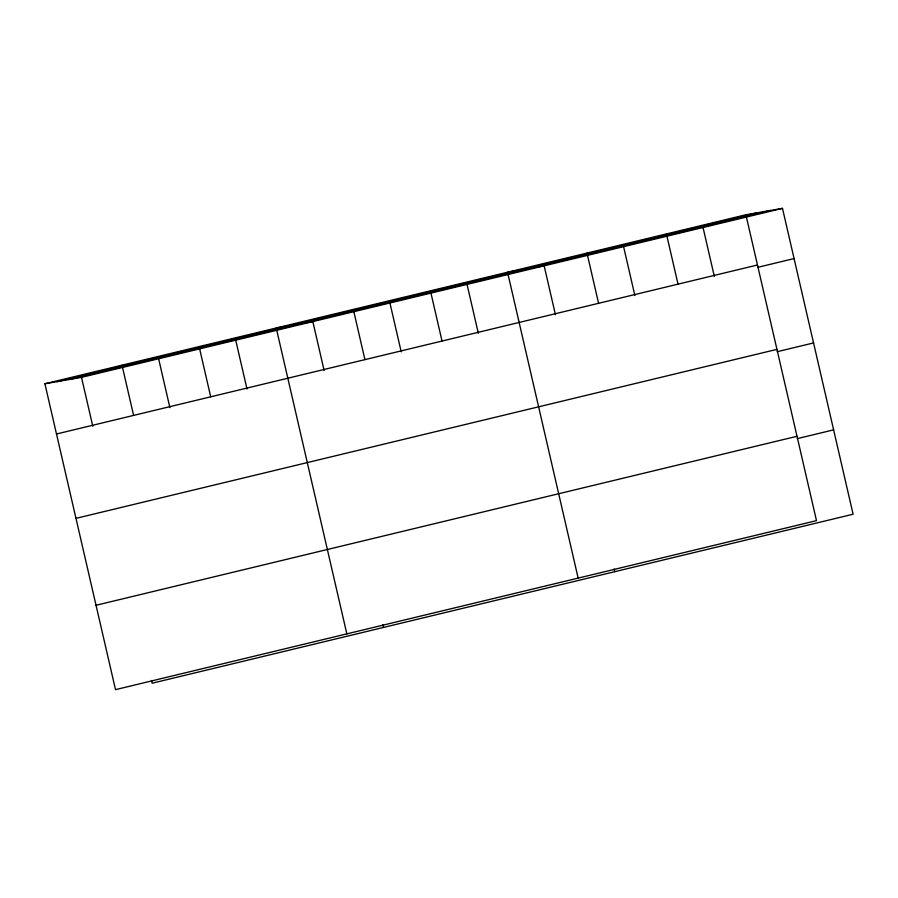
<?xml version="1.0" encoding="UTF-8"?>
<svg xmlns="http://www.w3.org/2000/svg" width="898" height="898" viewBox="0 0 898 898"><rect width="100%" height="100%" fill="white"/><g stroke="black" fill="none" stroke-linecap="round" stroke-linejoin="round"><path stroke-width="1.35" d="M745.879 214.779L816.495 520.649L115.516 689.642L44.9 383.772L745.879 214.779L782.484 208.358L853.1 514.228L152.121 683.221L151.493 680.493M56.978 381.661L757.957 212.658M69.427 379.472L770.405 210.48M44.9 383.772L81.505 377.351L782.484 208.358M56.495 433.992L757.474 265M757.721 267.335L794.079 258.568M75.971 518.359L776.95 349.367M777.197 351.702L813.554 342.935M96.041 605.274L797.02 436.282M797.267 438.628L833.625 429.861M703.044 227.508L714.325 276.371M666.428 233.94L678.024 284.15M623.594 246.658L634.875 295.521M586.989 253.09L598.584 303.3M555.435 314.67L544.154 265.819L507.55 272.24L578.155 578.11M614.142 568.962L614.771 571.678M467.05 284.408L478.32 333.259M430.434 290.829L442.029 341.049M389.934 302.996L401.215 351.848M353.329 309.417L364.925 359.638M324.111 370.436L312.83 321.585L276.225 328.006L346.841 633.876M382.817 624.727L383.446 627.444M235.725 340.174L247.006 389.025M199.12 346.594L210.704 396.815M158.62 358.762L169.89 407.625M122.005 365.183L133.6 415.404M81.505 377.351L92.786 426.213"/></g></svg>
